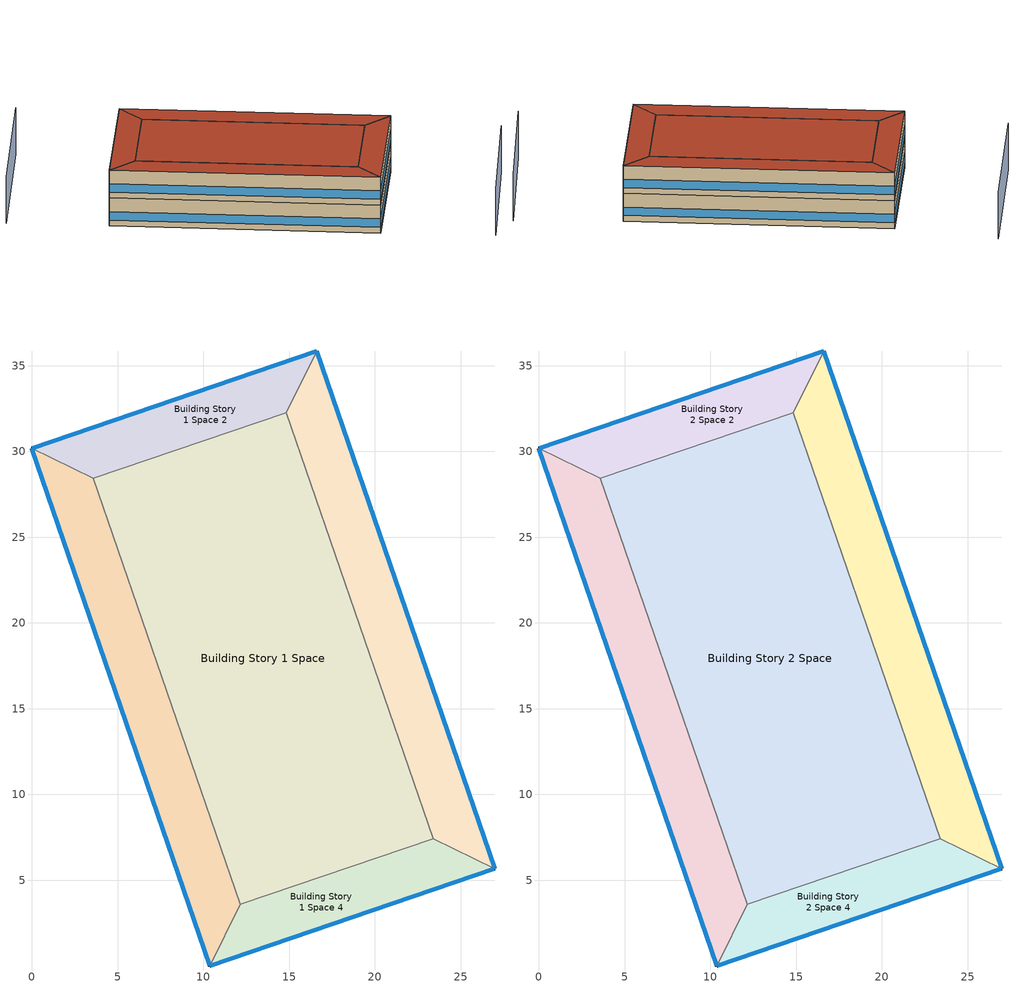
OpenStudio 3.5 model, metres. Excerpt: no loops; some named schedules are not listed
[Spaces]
Building Story 1 Space
 floor ground: 12.14,3.59 3.59,28.43 14.84,32.26 23.39,7.43 z0
 wall adiabatic (Typical Interior Wall): 3.59,28.43 12.14,3.59 23.39,7.43 14.84,32.26 3.59,28.43 z0:3.6
 ceiling adiabatic (Typical Interior Floor): 23.39,7.43 14.84,32.26 3.59,28.43 12.14,3.59 z3.6
Building Story 1 Space 1
 floor ground: 10.39,0 0,30.18 3.59,28.43 12.14,3.59 z0
 wall outside: 0,30.18 10.39,0 z0:3.6
 wall adiabatic (Typical Interior Wall): 10.39,0 12.14,3.59 3.59,28.43 0,30.18 z0:3.6
 window: 0.01,30.16 10.38,0.02 z0.76:1.84
 ceiling adiabatic (Typical Interior Ceiling): 12.14,3.59 3.59,28.43 0,30.18 10.39,0 z3.6
Building Story 1 Space 2
 floor ground: 0,30.18 16.6,35.86 14.84,32.26 3.59,28.43 z0
 wall outside: 16.6,35.86 0,30.18 z0:3.6
 wall adiabatic (Typical Interior Wall): 0,30.18 3.59,28.43 14.84,32.26 16.6,35.86 z0:3.6
 window: 16.58,35.85 0.02,30.19 z0.76:1.85
 ceiling adiabatic (Typical Interior Ceiling): 3.59,28.43 14.84,32.26 16.6,35.86 0,30.18 z3.6
Building Story 1 Space 3
 floor ground: 16.6,35.86 26.99,5.67 23.39,7.43 14.84,32.26 z0
 wall outside: 26.99,5.67 16.6,35.86 z0:3.6
 wall adiabatic (Typical Interior Wall): 16.6,35.86 14.84,32.26 23.39,7.43 26.99,5.67 z0:3.6
 window: 26.98,5.69 16.61,35.83 z0.76:1.84
 ceiling adiabatic (Typical Interior Ceiling): 14.84,32.26 23.39,7.43 26.99,5.67 16.6,35.86 z3.6
Building Story 1 Space 4
 floor ground: 26.99,5.67 10.39,0 12.14,3.59 23.39,7.43 z0
 wall outside: 10.39,0 26.99,5.67 z0:3.6
 wall adiabatic (Typical Interior Wall): 26.99,5.67 23.39,7.43 12.14,3.59 10.39,0 z0:3.6
 window: 10.41,0.01 26.96,5.66 z0.76:1.85
 ceiling adiabatic (Typical Interior Ceiling): 23.39,7.43 12.14,3.59 10.39,0 26.99,5.67 z3.6
Building Story 2 Space
 floor adiabatic (Typical Interior Floor): 12.14,3.59 3.59,28.43 14.84,32.26 23.39,7.43 z3.6
 wall adiabatic (Typical Interior Wall): 3.59,28.43 12.14,3.59 23.39,7.43 14.84,32.26 3.59,28.43 z3.6:7.2
 roof outside: 23.39,7.43 14.84,32.26 3.59,28.43 12.14,3.59 z7.2
Building Story 2 Space 1
 floor adiabatic (Typical Interior Ceiling): 10.39,0 0,30.18 3.59,28.43 12.14,3.59 z3.6
 wall outside: 0,30.18 10.39,0 z3.6:7.2
 wall adiabatic (Typical Interior Wall): 10.39,0 12.14,3.59 3.59,28.43 0,30.18 z3.6:7.2
 window: 0.01,30.16 10.38,0.02 z4.36:5.44
 roof outside: 12.14,3.59 3.59,28.43 0,30.18 10.39,0 z7.2
Building Story 2 Space 2
 floor adiabatic (Typical Interior Ceiling): 0,30.18 16.6,35.86 14.84,32.26 3.59,28.43 z3.6
 wall outside: 16.6,35.86 0,30.18 z3.6:7.2
 wall adiabatic (Typical Interior Wall): 0,30.18 3.59,28.43 14.84,32.26 16.6,35.86 z3.6:7.2
 window: 16.58,35.85 0.02,30.19 z4.36:5.45
 roof outside: 3.59,28.43 14.84,32.26 16.6,35.86 0,30.18 z7.2
Building Story 2 Space 3
 floor adiabatic (Typical Interior Ceiling): 16.6,35.86 26.99,5.67 23.39,7.43 14.84,32.26 z3.6
 wall outside: 26.99,5.67 16.6,35.86 z3.6:7.2
 wall adiabatic (Typical Interior Wall): 16.6,35.86 14.84,32.26 23.39,7.43 26.99,5.67 z3.6:7.2
 window: 26.98,5.69 16.61,35.83 z4.36:5.44
 roof outside: 14.84,32.26 23.39,7.43 26.99,5.67 16.6,35.86 z7.2
Building Story 2 Space 4
 floor adiabatic (Typical Interior Ceiling): 26.99,5.67 10.39,0 12.14,3.59 23.39,7.43 z3.6
 wall outside: 10.39,0 26.99,5.67 z3.6:7.2
 wall adiabatic (Typical Interior Wall): 26.99,5.67 23.39,7.43 12.14,3.59 10.39,0 z3.6:7.2
 window: 10.41,0.01 26.96,5.66 z4.36:5.45
 roof outside: 23.39,7.43 12.14,3.59 10.39,0 26.99,5.67 z7.2
shading: -4.01,41.68 14.61,48.2 / 31.86,-6.36 15.05,-12.73 z0:6
[Site]
Buffalo Niagara Intl Ap_NY_USA: Latitude {deg}=42.8191; Longitude {deg}=-78.8521; Time Zone {hr}=-5; Elevation {m}=53.6448; Terrain=City
[Site:WaterMainsTemperature]
Calculation Method=Correlation; Annual Average Outdoor Air Temperature {C}=8.96667; Maximum Difference In Monthly Average Outdoor Air Temperatures {deltaC}=26.2
[SizingPeriod:DesignDay] Barometric Pressure {Pa}=98769; Rain Indicator=No; Snow Indicator=No; Day of Month=21; Daylight Saving Time Indicator=No; Humidity Condition Type=Wetbulb; Dry-Bulb Temperature Range Modifier Type=DefaultMultipliers
Name | Maximum Dry-Bulb Temperature {C} | Daily Dry-Bulb Temperature Range {deltaC} | Wind Speed {m/s} | Wind Direction {deg} | Month | Day Type | Wetbulb or DewPoint at Maximum Dry-Bulb {C} | Solar Model Indicator | ASHRAE Clear Sky Optical Depth for Beam Irradiance | ASHRAE Clear Sky Optical Depth for Diffuse Irradiance | Sky Clearness
Buffalo Niagara Intl Ap Ann Clg .4% Condns DB=>MWB 1 | 30.3 | 9.3 | 5.7 | 240 | 7 | SummerDesignDay | 21.8 | ASHRAETau | 0.462 | 2.001
Buffalo Niagara Intl Ap Ann Clg .4% Condns WB=>MDB 1 | 27.8 | 9.3 | 5.7 | 240 | 7 | SummerDesignDay | 23.8 | ASHRAETau | 0.462 | 2.001
Buffalo Niagara Intl Ap Ann Htg 99.6% Condns DB 1 | -16.3 | 0 | 5.1 | 270 | 1 | WinterDesignDay | -16.3 | ASHRAEClearSky |  |  | 0
[ClimateZones]
Climate Zone Institution Name 1=ASHRAE; Climate Zone Document Name 1=ANSI/ASHRAE Standard 169; Climate Zone Document Year 1=2006; Climate Zone Value 1=6A
[Site:GroundTemperature:FCfactorMethod]
January Ground Temperature {C}=7.4; February Ground Temperature {C}=-0; March Ground Temperature {C}=-7.6; April Ground Temperature {C}=-12.6; May Ground Temperature {C}=-7.7; June Ground Temperature {C}=0.3; July Ground Temperature {C}=7; August Ground Temperature {C}=14.2; September Ground Temperature {C}=19.2; October Ground Temperature {C}=20.9; November Ground Temperature {C}=20; December Ground Temperature {C}=15.4
[Building]
restaurant_2: Nominal Floor to Floor Height {m}=3.6; Default Construction Set=Res 90.1-2013 - FullSrvRest - ASHRAE 169-2013-6A; Standards Number of Stories=2; Standards Number of Above Ground Stories=2; Standards Building Type=FullServiceRestaurant
[DefaultConstructionSet]
Res 90.1-2013 - FullSrvRest - ASHRAE 169-2013-6A: Default Exterior Surface Constructions=Default Surface Constructions 1; Default Interior Surface Constructions=Default Surface Constructions 2; Default Ground Contact Surface Constructions=Default Surface Constructions 3; Default Exterior SubSurface Constructions=Default Sub Surface Constructions 1; Default Interior SubSurface Constructions=Default Sub Surface Constructions 2; Interior Partition Construction=Typical Interior Partition
[DefaultSurfaceConstructions]
Name | Floor Construction | Wall Construction | Roof Ceiling Construction
Default Surface Constructions 1 | Typical Insulated Exterior Mass Floor R-19.61 | Typical Insulated Steel Framed Exterior Wall R-20.41 | Typical Wood Joist Attic Floor R-47.62
Default Surface Constructions 2 | Typical Interior Floor | Typical Interior Wall | Typical Interior Ceiling
Default Surface Constructions 3 | Typical Insulated Carpeted 8in Slab Floor | Typical Insulated Basement Mass Wall
[Construction]
Typical Insulated Exterior Mass Floor R-19.61: Typical Insulation R-17.04, 4 in. Normalweight Concrete Floor, Typical Carpet Pad
Typical Insulated Steel Framed Exterior Wall R-20.41: 25mm Stucco, 5/8 in. Gypsum Board, Typical Insulation R-18.23, 5/8 in. Gypsum Board
Typical Wood Joist Attic Floor R-47.62: 5/8 in. Gypsum Board, Typical Insulation R-45.98
Typical Interior Floor: 100mm Normalweight concrete floor, CP02 CARPET PAD
Typical Interior Wall: G01 13mm gypsum board, G01 13mm gypsum board
Typical Interior Ceiling: CP02 CARPET PAD, 100mm Normalweight concrete floor
Typical Insulated Carpeted 8in Slab Floor: 8 in. Normalweight Concrete Floor, Typical Carpet Pad
Typical Insulated Basement Mass Wall: 8 in. Concrete Block Basement Wall
U 0.48 SHGC 0.40 Dbl Ref-D Clr 6mm/13mm: REF D CLEAR 6MM, AIR 13MM, CLEAR 6MM
Typical Insulated Metal Door R-2.0: F08 Metal surface, Typical Insulation R-1.15
U 0.44 SHGC 0.26 Dbl Ref-B-H Clr 6mm/13mm Air: REF B CLEAR HI 6MM, AIR 13MM, CLEAR 6MM
Typical Overhead Door R-2.0: Typical Insulation R-1.15 1
Window_U_0.50_SHGC_0.40_Skylight_Frame_Width_0.430_in: Glass_2052_LayerAvg, Gap_1_W_0_0038, Glass_2027F_LayerAvg
Typical Interior Window: Clear 3mm
Typical Interior Door; Typical Interior Partition: G05 25mm wood
InteriorFurnishings 2: Std Wood 6inch 2
[Material:NoMass] Roughness=Smooth; Thermal Absorptance=0.9; Solar Absorptance=0.7
Name | Thermal Resistance {m2-K/W} | Visible Absorptance
Typical Insulation R-17.04 | 3.00072 | 0.7
Typical Carpet Pad; CP02 CARPET PAD | 0.21648 | 0.8
Typical Insulation R-18.23 | 3.21036 | 0.7
Typical Insulation R-45.98 | 8.09839 | 0.7
Typical Insulation R-1.15 | 0.202509 | 0.7
Typical Insulation R-1.15 1 | 0.202527 | 0.7
[Material] Thermal Absorptance=0.9
Name | Roughness | Thickness {m} | Conductivity {W/m-K} | Density {kg/m3} | Specific Heat {J/kg-K} | Solar Absorptance | Visible Absorptance
4 in. Normalweight Concrete Floor | MediumRough | 0.1016 | 2.31 | 2322 | 832 | 0.7 | 0.7
25mm Stucco | Smooth | 0.0254 | 0.72 | 1856 | 840 | 0.7 | 0.7
5/8 in. Gypsum Board | MediumSmooth | 0.0159 | 0.16 | 800 | 1090 | 0.7 | 0.7
100mm Normalweight concrete floor | MediumRough | 0.1016 | 2.31045 | 2322 | 832.557 | 0.7 | 0.7
G01 13mm gypsum board | Smooth | 0.0127 | 0.160031 | 800.001 | 1090.73 | 0.7 | 0.5
8 in. Normalweight Concrete Floor | MediumRough | 0.2032 | 2.31 | 2322 | 832 | 0.7 | 0.7
8 in. Concrete Block Basement Wall | MediumRough | 0.2032 | 1.326 | 1842 | 912 | 0.7 | 0.7
F08 Metal surface | Smooth | 0.0008 | 45.28 | 7824 | 500 | 0.7 | 0.7
G05 25mm wood | MediumSmooth | 0.0254 | 0.15 | 608 | 1630 | 0.5 | 0.5
[DefaultSubSurfaceConstructions]
Name | Fixed Window Construction | Operable Window Construction | Door Construction | Glass Door Construction | Overhead Door Construction | Skylight Construction | Tubular Daylight Dome Construction | Tubular Daylight Diffuser Construction
Default Sub Surface Constructions 1 | U 0.48 SHGC 0.40 Dbl Ref-D Clr 6mm/13mm | U 0.48 SHGC 0.40 Dbl Ref-D Clr 6mm/13mm | Typical Insulated Metal Door R-2.0 | U 0.44 SHGC 0.26 Dbl Ref-B-H Clr 6mm/13mm Air | Typical Overhead Door R-2.0 | Window_U_0.50_SHGC_0.40_Skylight_Frame_Width_0.430_in | Typical Interior Window | Typical Interior Window
Default Sub Surface Constructions 2 | Typical Interior Window | Typical Interior Window | Typical Interior Door
[WindowMaterial:Glazing] Optical Data Type=SpectralAverage; Infrared Transmittance at Normal Incidence=0; Dirt Correction Factor for Solar and Visible Transmittance=1; Solar Diffusing=No
Name | Thickness {m} | Solar Transmittance at Normal Incidence | Front Side Solar Reflectance at Normal Incidence | Back Side Solar Reflectance at Normal Incidence | Visible Transmittance at Normal Incidence | Front Side Visible Reflectance at Normal Incidence | Back Side Visible Reflectance at Normal Incidence | Front Side Infrared Hemispherical Emissivity | Back Side Infrared Hemispherical Emissivity | Conductivity {W/m-K}
REF D CLEAR 6MM | 0.006 | 0.429 | 0.308 | 0.379 | 0.334 | 0.453 | 0.505 | 0.84 | 0.82 | 0.9
CLEAR 6MM | 0.006 | 0.775 | 0.071 | 0.071 | 0.881 | 0.08 | 0.08 | 0.84 | 0.84 | 0.9
REF B CLEAR HI 6MM | 0.006 | 0.24 | 0.16 | 0.32 | 0.3 | 0.16 | 0.29 | 0.84 | 0.6 | 0.9
Glass_2052_LayerAvg | 0.00837 | 0.507767 | 0.054228 | 0.0544931 | 0.586833 | 0.05805 | 0.058397 | 0.84 | 0.84 | 1
Glass_2027F_LayerAvg | 0.004 | 0.369744 | 0.470069 | 0.340935 | 0.765222 | 0.0546 | 0.073741 | 0.03675 | 0.84 | 1
Clear 3mm | 0.003 | 0.837 | 0.075 | 0.075 | 0.898 | 0.081 | 0.081 | 0.84 | 0.84 | 0.9
[WindowMaterial:Gas] Gas Type=Air
Name | Thickness {m}
AIR 13MM | 0.0127
Gap_1_W_0_0038 | 0.0038
[DesignSpecification:OutdoorAir] Outdoor Air Method=Sum; Outdoor Air Flow per Person {m3/s-person}=0.00353961; Outdoor Air Flow per Floor Area {m3/s-m2}=0.0009144
Blended OA; Blended OA 1
[DefaultScheduleSet]
Story Ground Blended Space Type Schedule Set; Story Top Blended Space Type Schedule Set
[SpaceInfiltration:DesignFlowRate] Schedule=Always On Discrete; Design Flow Rate Calculation Method=Flow/ExteriorArea; Constant Term Coefficient=0; Temperature Term Coefficient=0; Velocity Term Coefficient=0.224; Velocity Squared Term Coefficient=0
Name | Space or SpaceType | Flow per Exterior Surface Area {m3/s-m2}
FullServiceRestaurant Dining A  - Story Ground Infiltration; FullServiceRestaurant Dining C  - Story Ground Infiltration | Story Ground Blended Space Type | 3.71979e-05
FullServiceRestaurant Dining A  - Story Top Infiltration | Story Top Blended Space Type | 2.97084e-05
FullServiceRestaurant Dining A end_b - Story Ground Infiltration; FullServiceRestaurant Dining C end_b - Story Ground Infiltration; FullServiceRestaurant Kitchen A end_a - Story Ground Infiltration; FullServiceRestaurant Kitchen C end_a - Story Ground Infiltration | Story Ground Blended Space Type | 5.50113e-05
FullServiceRestaurant Dining B end_b - Story Ground Infiltration; FullServiceRestaurant Kitchen B end_a - Story Ground Infiltration | Story Ground Blended Space Type | 8.7382e-05
FullServiceRestaurant Kitchen A  - Story Ground Infiltration; FullServiceRestaurant Kitchen C  - Story Ground Infiltration | Story Ground Blended Space Type | 5.01841e-05
[ElectricEquipment] Space or SpaceType=Story Ground Blended Space Type
Name | Electric Equipment Definition | Schedule | Multiplier
1 Elevator Lift Motors | Elevator Lift Motor 1 - pre-normalized value was 16055 W. | Elevator Schedule 1 | 1
1 Elevator Fans | Elevator Fan 1 - pre-normalized value was 31 W. | Elevator Schedule 3 | 1
1 Elevator Lights | Elevator Lights 1 - pre-normalized value was 32 W. | Elevator Schedule 2 | 1
FullServiceRestaurant Dining Elec Equip 1 | FullServiceRestaurant Dining Elec Equip Definition | RestaurantSitDown BLDG_EQUIP_SCH | 0.4544
FullServiceRestaurant Kitchen Elec Equip 1 | FullServiceRestaurant Kitchen Elec Equip Definition | RestaurantSitDown BLDG_EQUIP_SCH | 0.5456
[Exterior:Lights:Definition]
Name | Design Level {W}
Parking Areas and Drives Def (W/ft^2) | 0.1
Building Facades Def (W/ft^2) | 0.15
Main Entries Def (W/ft) | 30
Other Doors Def (W/ft) | 20
[Exterior:Lights] Control Option=AstronomicalClock
Name | Exterior Lights Definition | Schedule | Multiplier
Parking Areas and Drives | Parking Areas and Drives Def (W/ft^2) | Schedule Ruleset 2 | 48843
Building Facades | Building Facades Def (W/ft^2) | Schedule Ruleset 1 | 3106.12
Main Entries | Main Entries Def (W/ft) | Schedule Ruleset 2 | 8
Other Doors | Other Doors Def (W/ft) | Schedule Ruleset 2 | 7.236
[ThermostatSetpoint:DualSetpoint]
Name | Heating Setpoint Temperature Schedule | Cooling Setpoint Temperature Schedule
Story Ground Blended Space Type Thermostat; Story Ground Blended Space Type Thermostat 1; Story Ground Blended Space Type Thermostat 2; Story Ground Blended Space Type Thermostat 3; Story Ground Blended Space Type Thermostat 4 | RestaurantSitDown HTGSETP_KITCHEN_SCH_NO_OPTIMUM | RestaurantSitDown CLGSETP_KITCHEN_SCH_NO_OPTIMUM
Story Top Blended Space Type Thermostat; Story Top Blended Space Type Thermostat 1; Story Top Blended Space Type Thermostat 2; Story Top Blended Space Type Thermostat 3; Story Top Blended Space Type Thermostat 4 | RestaurantSitDown HTGSETP_SCH_NO_OPTIMUM | RestaurantSitDown CLGSETP_SCH_NO_OPTIMUM
[InternalMass:Definition]
Internal Mass Definition 3: Construction=InteriorFurnishings 2; Design Level Calculation Method=SurfaceArea/Area; Surface Area per Space Floor Area=2
[InternalMass]
Name | Internal Mass Definition | Space or SpaceType | Multiplier
FullServiceRestaurant Dining B end_b - Story Ground Mass; FullServiceRestaurant Kitchen B end_a - Story Ground Mass | Internal Mass Definition 2 | Story Ground Blended Space Type | 0.11854
FullServiceRestaurant Dining B  - Story Ground Mass | Internal Mass Definition 2 | Story Ground Blended Space Type | 0.16031
FullServiceRestaurant Dining A  - Story Ground Mass; FullServiceRestaurant Dining C  - Story Ground Mass | Internal Mass Definition 2 | Story Ground Blended Space Type | 0.0504616
FullServiceRestaurant Dining A end_b - Story Ground Mass; FullServiceRestaurant Dining C end_b - Story Ground Mass; FullServiceRestaurant Kitchen C end_a - Story Ground Mass; FullServiceRestaurant Kitchen A end_a - Story Ground Mass | Internal Mass Definition 2 | Story Ground Blended Space Type | 0.0373134
FullServiceRestaurant Kitchen C  - Story Ground Mass; FullServiceRestaurant Kitchen A  - Story Ground Mass | Internal Mass Definition 2 | Story Ground Blended Space Type | 0.0680784
FullServiceRestaurant Kitchen B  - Story Ground Mass | Internal Mass Definition 2 | Story Ground Blended Space Type | 0.216276
Building Story 1 Space 2 Mass | Internal Mass Definition 3 | Building Story 1 Space 2 | 1
Building Story 2 Space 4 Mass | Internal Mass Definition 3 | Building Story 2 Space 4 | 1
Building Story 2 Space 3 Mass | Internal Mass Definition 3 | Building Story 2 Space 3 | 1
Building Story 2 Space 1 Mass | Internal Mass Definition 3 | Building Story 2 Space 1 | 1
Building Story 2 Space Mass | Internal Mass Definition 3 | Building Story 2 Space | 1
Building Story 1 Space 3 Mass | Internal Mass Definition 3 | Building Story 1 Space 3 | 1
Building Story 2 Space 2 Mass | Internal Mass Definition 3 | Building Story 2 Space 2 | 1
Building Story 1 Space 1 Mass | Internal Mass Definition 3 | Building Story 1 Space 1 | 1
Building Story 1 Space 4 Mass | Internal Mass Definition 3 | Building Story 1 Space 4 | 1
Building Story 1 Space Mass | Internal Mass Definition 3 | Building Story 1 Space | 1
[People] Space or SpaceType=Story Ground Blended Space Type; Number of People Schedule=RestaurantSitDown BLDG_OCC_SCH; Activity Level Schedule=RestaurantSitDown ACTIVITY_SCH; Work Efficiency Schedule=Work Efficiency Schedule; Clothing Insulation Schedule=Clothing Schedule; Air Velocity Schedule=Air Velocity Schedule
Name | People Definition | Multiplier
FullServiceRestaurant Dining People 1 | FullServiceRestaurant Dining People Definition | 0.4544
FullServiceRestaurant Kitchen People 1 | FullServiceRestaurant Kitchen People Definition | 0.5456
[Lights] Space or SpaceType=Story Ground Blended Space Type; Fraction Replaceable=1
Name | Lights Definition | Schedule | Multiplier
FullServiceRestaurant Dining Lights 1 | FullServiceRestaurant Dining Lights Definition | RestaurantSitDown BLDG_LIGHT_DINING_SCH_2013 | 0.4544
FullServiceRestaurant Kitchen Lights 1 | FullServiceRestaurant Kitchen Lights Definition | RestaurantSitDown BLDG_LIGHT_KITCHEN_SCH_2010_2013 | 0.5456
[GasEquipment]
FullServiceRestaurant Kitchen Gas Equip 1: Gas Equipment Definition=FullServiceRestaurant Kitchen Gas Equip Definition; Space or SpaceType=Story Ground Blended Space Type; Schedule=RestaurantSitDown Rest_GAS_EQUIP_SCH; Multiplier=0.5456
[SpaceType] Standards Building Type=FullServiceRestaurant
Name | Default Schedule Set | Design Specification Outdoor Air Object | Standards Space Type
Story Ground Blended Space Type | Story Ground Blended Space Type Schedule Set | Blended OA | Kitchen
Story Top Blended Space Type | Story Top Blended Space Type Schedule Set | Blended OA 1 | Dining
[Space]
Name | Space Type | Building Story | Thermal Zone
Building Story 1 Space | Story Ground Blended Space Type | Building Story 1 | Building Story 1 ThermalZone
Building Story 1 Space 1 | Story Ground Blended Space Type | Building Story 1 | Building Story 1 ThermalZone 1
Building Story 1 Space 2 | Story Ground Blended Space Type | Building Story 1 | Building Story 1 ThermalZone 2
Building Story 1 Space 3 | Story Ground Blended Space Type | Building Story 1 | Building Story 1 ThermalZone 3
Building Story 1 Space 4 | Story Ground Blended Space Type | Building Story 1 | Building Story 1 ThermalZone 4
Building Story 2 Space | Story Top Blended Space Type | Building Story 2 | Building Story 2 ThermalZone
Building Story 2 Space 1 | Story Top Blended Space Type | Building Story 2 | Building Story 2 ThermalZone 1
Building Story 2 Space 2 | Story Top Blended Space Type | Building Story 2 | Building Story 2 ThermalZone 2
Building Story 2 Space 3 | Story Top Blended Space Type | Building Story 2 | Building Story 2 ThermalZone 3
Building Story 2 Space 4 | Story Top Blended Space Type | Building Story 2 | Building Story 2 ThermalZone 4
[BuildingStory] Nominal Floor to Floor Height {m}=3.6
Name | Nominal Z Coordinate {m}
Building Story 1 | 3.6
Building Story 2 | 7.2
[ThermalZone] Use Ideal Air Loads=No
Name | Thermostat | Primary Daylighting Control | Fraction of Zone Controlled by Primary Daylighting Control | Secondary Daylighting Control | Fraction of Zone Controlled by Secondary Daylighting Control
Building Story 1 ThermalZone | Story Ground Blended Space Type Thermostat
Building Story 1 ThermalZone 1 | Story Ground Blended Space Type Thermostat 1 | Building Story 1 Space 1 Daylt Sensor 1 | 0.674 | Building Story 1 Space 1 Daylt Sensor 2 | 0.325
Building Story 1 ThermalZone 2 | Story Ground Blended Space Type Thermostat 2 | Building Story 1 Space 2 Daylt Sensor 1 | 0.696 | Building Story 1 Space 2 Daylt Sensor 2 | 0.303
Building Story 1 ThermalZone 3 | Story Ground Blended Space Type Thermostat 3 | Building Story 1 Space 3 Daylt Sensor 1 | 0.674 | Building Story 1 Space 3 Daylt Sensor 2 | 0.325
Building Story 1 ThermalZone 4 | Story Ground Blended Space Type Thermostat 4 | Building Story 1 Space 4 Daylt Sensor 1 | 0.696 | Building Story 1 Space 4 Daylt Sensor 2 | 0.303
Building Story 2 ThermalZone | Story Top Blended Space Type Thermostat
Building Story 2 ThermalZone 1 | Story Top Blended Space Type Thermostat 1 | Building Story 2 Space 1 Daylt Sensor 1 | 0.674 | Building Story 2 Space 1 Daylt Sensor 2 | 0.325
Building Story 2 ThermalZone 2 | Story Top Blended Space Type Thermostat 2 | Building Story 2 Space 2 Daylt Sensor 1 | 0.696 | Building Story 2 Space 2 Daylt Sensor 2 | 0.303
Building Story 2 ThermalZone 3 | Story Top Blended Space Type Thermostat 3 | Building Story 2 Space 3 Daylt Sensor 1 | 0.674 | Building Story 2 Space 3 Daylt Sensor 2 | 0.325
Building Story 2 ThermalZone 4 | Story Top Blended Space Type Thermostat 4 | Building Story 2 Space 4 Daylt Sensor 1 | 0.696 | Building Story 2 Space 4 Daylt Sensor 2 | 0.303
[Daylighting:Control] Lighting Control Type=Stepped; Minimum Input Power Fraction for Continuous Dimming Control=0.3; Minimum Light Output Fraction for Continuous Dimming Control=0.2; Number of Stepped Control Steps=3; Probability Lighting will be Reset When Needed in Manual Stepped Control=1; Maximum Allowable Discomfort Glare Index=22
Name | Space | Position X-Coordinate {m} | Position Y-Coordinate {m} | Position Z-Coordinate {m} | Illuminance Setpoint {lux}
Building Story 1 Space 1 Daylt Sensor 1 | Building Story 1 Space 1 | 6.34391 | 15.4882 | 0.762 | 375
Building Story 1 Space 1 Daylt Sensor 2 | Building Story 1 Space 1 | 7.51199 | 15.8902 | 0.762 | 375
Building Story 1 Space 2 Daylt Sensor 1 | Building Story 1 Space 2 | 8.69339 | 31.8675 | 0.762 | 375
Building Story 1 Space 2 Daylt Sensor 2 | Building Story 1 Space 2 | 9.09304 | 30.6977 | 0.762 | 375
Building Story 1 Space 3 Daylt Sensor 1 | Building Story 1 Space 3 | 20.6421 | 20.3671 | 0.762 | 375
Building Story 1 Space 3 Daylt Sensor 2 | Building Story 1 Space 3 | 19.474 | 19.9651 | 0.762 | 375
Building Story 1 Space 4 Daylt Sensor 1 | Building Story 1 Space 4 | 18.2926 | 3.98778 | 0.762 | 375
Building Story 1 Space 4 Daylt Sensor 2 | Building Story 1 Space 4 | 17.893 | 5.15764 | 0.762 | 375
Building Story 2 Space 1 Daylt Sensor 1 | Building Story 2 Space 1 | 6.34391 | 15.4882 | 4.362 | 215
Building Story 2 Space 1 Daylt Sensor 2 | Building Story 2 Space 1 | 7.51199 | 15.8902 | 4.362 | 215
Building Story 2 Space 2 Daylt Sensor 1 | Building Story 2 Space 2 | 8.69339 | 31.8675 | 4.362 | 215
Building Story 2 Space 2 Daylt Sensor 2 | Building Story 2 Space 2 | 9.09304 | 30.6977 | 4.362 | 215
Building Story 2 Space 3 Daylt Sensor 1 | Building Story 2 Space 3 | 20.6421 | 20.3671 | 4.362 | 215
Building Story 2 Space 3 Daylt Sensor 2 | Building Story 2 Space 3 | 19.474 | 19.9651 | 4.362 | 215
Building Story 2 Space 4 Daylt Sensor 1 | Building Story 2 Space 4 | 18.2926 | 3.98778 | 4.362 | 215
Building Story 2 Space 4 Daylt Sensor 2 | Building Story 2 Space 4 | 17.893 | 5.15764 | 4.362 | 215
